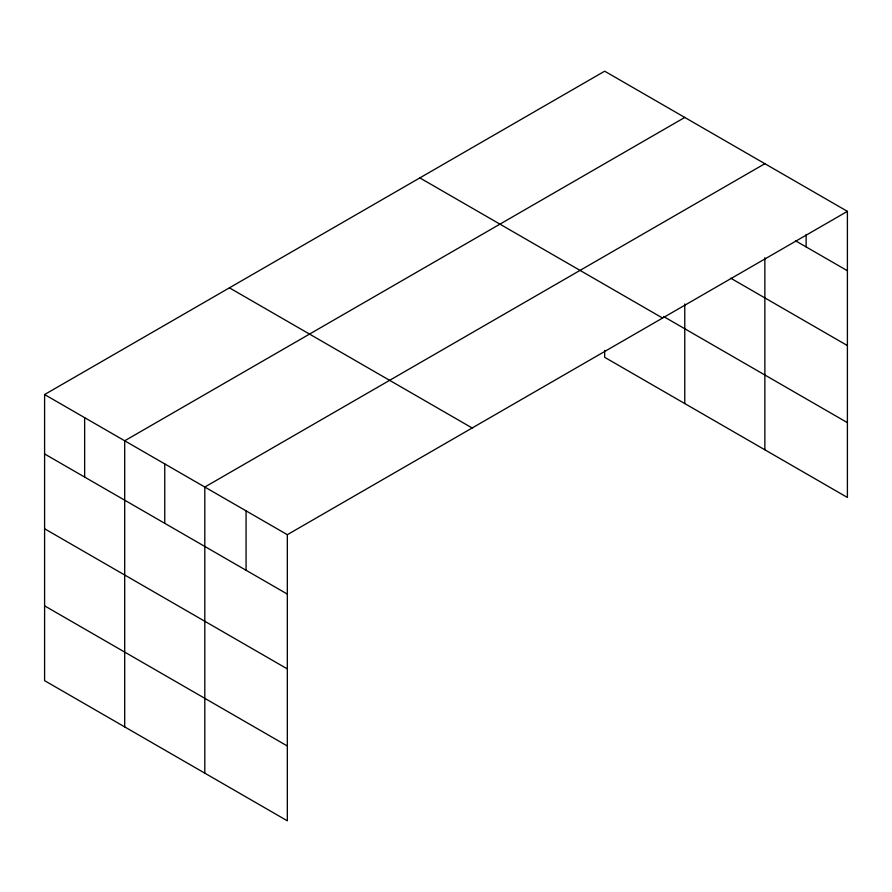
<?xml version="1.0" encoding="UTF-8"?>
<svg xmlns="http://www.w3.org/2000/svg" width="892" height="892" viewBox="0 0 892 892"><rect width="100%" height="100%" fill="white"/><g stroke="black" fill="none" stroke-linecap="round" stroke-linejoin="round"><path stroke-width="1.34" d="M44.6 394.543L287.335 534.687L287.335 820.807L44.6 680.652L44.6 394.543L604.664 71.193L847.4 211.348L847.4 497.457L604.664 357.313L604.664 350.378M684.766 117.443L124.702 440.793L124.702 726.902M764.868 163.693L204.803 487.043L204.803 773.152M287.335 534.687L847.4 211.348M795.519 240.795L847.4 270.744M730.704 278.181L847.4 345.561M663.559 316.504L847.4 422.641M419.842 177.898L662.578 318.043M229.422 287.837L472.158 427.982M44.6 453.95L287.335 594.094M44.6 528.766L287.335 668.911M44.6 605.846L287.335 745.991M806.134 234.484L806.134 246.917M764.868 257.732L764.868 449.802M684.766 303.971L684.766 403.552M246.069 510.871L246.069 570.267M164.752 463.918L164.752 523.314M84.651 417.668L84.651 477.075"/></g></svg>
